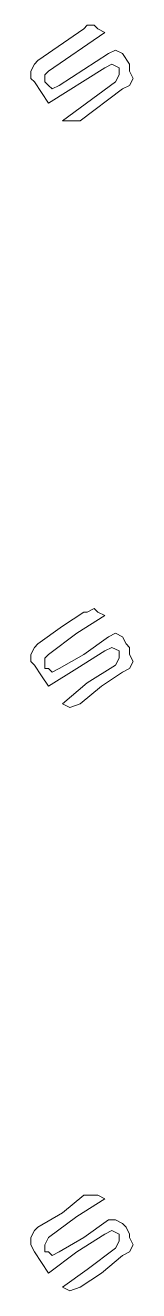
# Model space of a CAD drawing. Extents: x -66030 to 95157, y -13132 to 45879.
# Drawn here: x -17708 to -17595, y 26583 to 27981 of the extents above; entities that cross this region are included whole.
import ezdxf

# ---------------------------------------------------------------- set-up
doc = ezdxf.new("R2010")
doc.units = 0
doc.header["$LTSCALE"] = 100
doc.header["$MEASUREMENT"] = 0
doc.layers.get('0').update_dxf_attribs({"linetype": 'CONTINUOUS'})

msp = doc.modelspace()

# ---------------------------------------------------------------- linework, layer by layer
at = {"lineweight": 0}
for points in [[(-17700.5, 27942.3), (-17649.7, 27977.4), (-17645.8, 27981.3), (-17638, 27981.3), (-17634.1, 27977.4), (-17626.3, 27973.5), (-17688.8, 27930.5), (-17692.7, 27926.6), (-17692.7, 27918.8), (-17688.8, 27914.9), (-17684.9, 27911), (-17677, 27914.9), (-17622.4, 27950.1), (-17614.6, 27954), (-17606.7, 27950.1), (-17598.9, 27938.3), (-17598.9, 27930.5), (-17595, 27922.7), (-17598.9, 27914.9), (-17606.7, 27911), (-17653.6, 27875.9), (-17665.3, 27875.9), (-17673.1, 27875.9), (-17614.6, 27918.8), (-17610.6, 27926.6), (-17610.6, 27934.4), (-17610.6, 27934.4), (-17618.5, 27938.3), (-17626.3, 27934.4), (-17688.8, 27895.4), (-17704.4, 27918.8), (-17708.3, 27922.7), (-17708.3, 27930.5), (-17704.4, 27938.3), (-17700.5, 27942.3)], [(-17700.5, 27297.8), (-17673.1, 27317.3), (-17649.7, 27332.9), (-17645.8, 27332.9), (-17638, 27336.8), (-17634.1, 27332.9), (-17626.3, 27329), (-17657.5, 27309.5), (-17688.8, 27286.1), (-17692.7, 27282.1), (-17692.7, 27274.3), (-17692.7, 27270.4), (-17688.8, 27270.4), (-17684.9, 27266.5), (-17677, 27270.4), (-17649.7, 27286.1), (-17622.4, 27305.6), (-17614.6, 27309.5), (-17606.7, 27305.6), (-17602.8, 27297.8), (-17598.9, 27293.9), (-17598.9, 27286.1), (-17595, 27278.2), (-17598.9, 27270.4), (-17606.7, 27266.5), (-17630.2, 27250.9), (-17653.6, 27231.4), (-17665.3, 27227.5), (-17673.1, 27231.4), (-17645.8, 27254.8), (-17614.6, 27274.3), (-17610.6, 27282.1), (-17610.6, 27290), (-17610.6, 27290), (-17610.6, 27290), (-17618.5, 27293.9), (-17626.3, 27290), (-17657.5, 27270.4), (-17688.8, 27250.9), (-17696.6, 27262.6), (-17704.4, 27274.3), (-17708.3, 27278.2), (-17708.3, 27286.1), (-17704.4, 27293.9), (-17700.5, 27297.8)], [(-17700.5, 26653.3), (-17673.1, 26668.9), (-17649.7, 26688.4), (-17645.8, 26688.4), (-17638, 26688.4), (-17634.1, 26688.4), (-17626.3, 26684.5), (-17657.5, 26665), (-17688.8, 26641.6), (-17692.7, 26633.8), (-17692.7, 26629.8), (-17692.7, 26625.9), (-17688.8, 26625.9), (-17684.9, 26622), (-17677, 26625.9), (-17649.7, 26641.6), (-17622.4, 26661.1), (-17614.6, 26661.1), (-17606.7, 26657.2), (-17602.8, 26653.3), (-17598.9, 26645.5), (-17598.9, 26641.6), (-17595, 26633.8), (-17598.9, 26625.9), (-17606.7, 26622), (-17630.2, 26602.5), (-17653.6, 26586.9), (-17665.3, 26583), (-17673.1, 26586.9), (-17645.8, 26606.4), (-17614.6, 26629.8), (-17610.6, 26637.7), (-17610.6, 26641.6), (-17610.6, 26645.5), (-17610.6, 26645.5), (-17618.5, 26649.4), (-17626.3, 26645.5), (-17657.5, 26625.9), (-17688.8, 26602.5), (-17696.6, 26614.2), (-17704.4, 26625.9), (-17708.3, 26633.8), (-17708.3, 26641.6), (-17704.4, 26649.4), (-17700.5, 26653.3)]]:
    msp.add_lwpolyline(points, close=True, dxfattribs=at)

doc.saveas('drawing.dxf')
